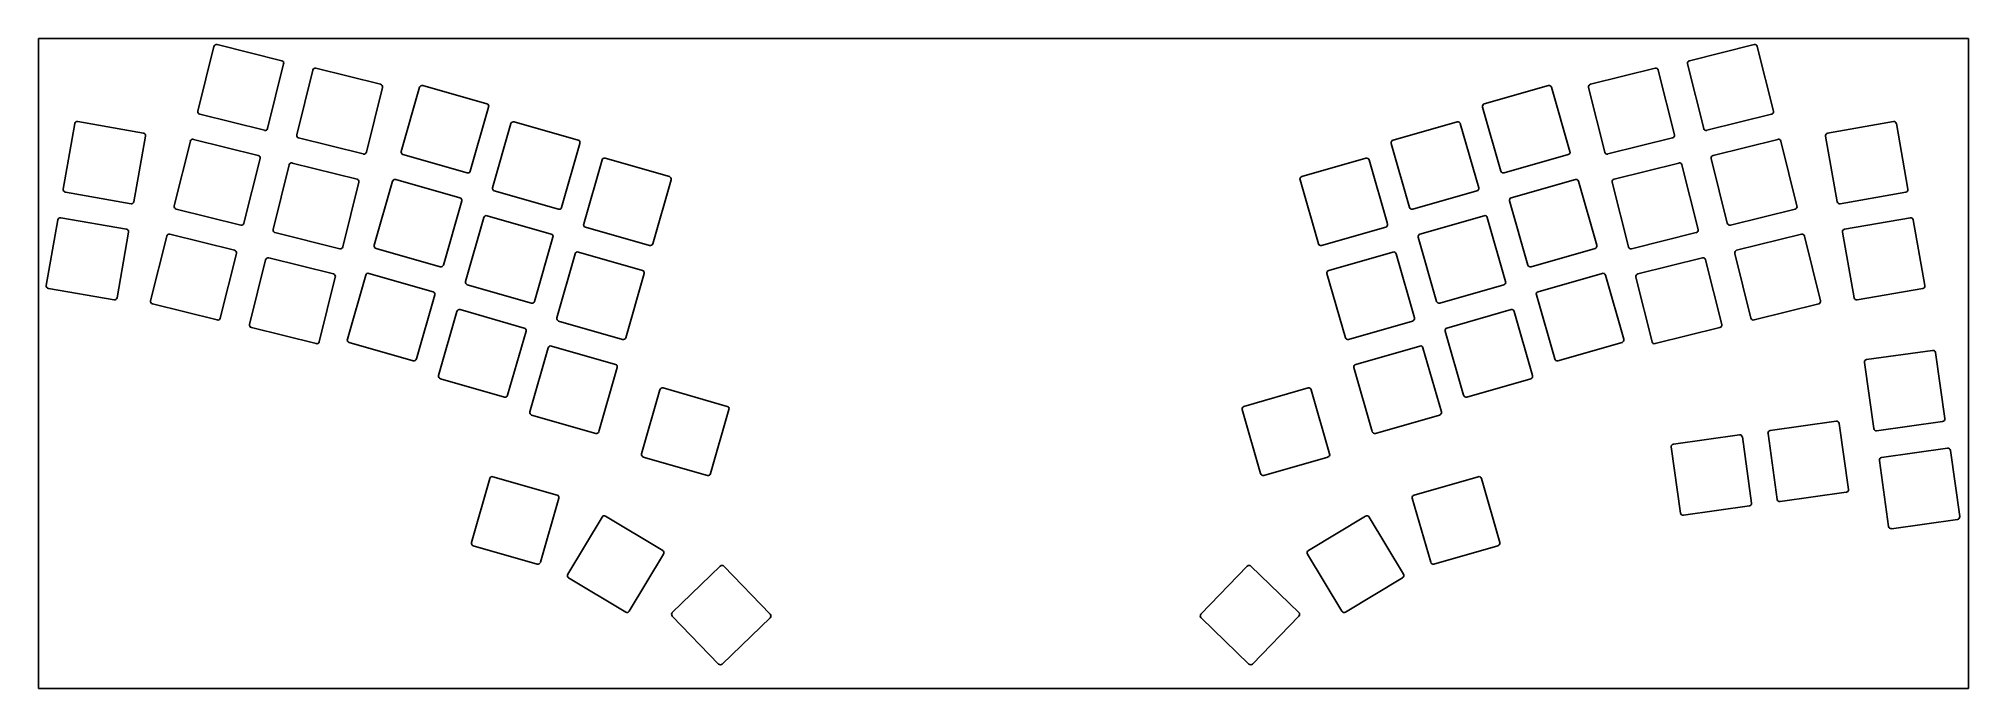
# Model space of a CAD drawing. Header units: millimetres. Extents: x 25 to 401, y -104 to 22.
import ezdxf

# ---------------------------------------------------------------- set-up
doc = ezdxf.new("R2010")
doc.units = ezdxf.units.MM

msp = doc.modelspace()

# ---------------------------------------------------------------- linework, layer by layer
for p, q in [((24.94, 22.49), (401.15, 22.49)), ((24.94, -104.19), (24.94, 22.49)), ((59.12, 20.97), (55.98, 8.36)), ((59.73, 21.33), (72.34, 18.19)), ((346.76, 18.19), (359.37, 21.33)), ((359.98, 20.97), (363.12, 8.36)), ((401.15, -104.19), (401.15, 22.49)), ((72.71, 17.58), (69.56, 4.97)), ((78.4, 16.36), (75.26, 3.75)), ((79.01, 16.73), (91.62, 13.58)), ((327.48, 13.58), (340.09, 16.73)), ((340.7, 16.36), (343.84, 3.75)), ((346.39, 17.58), (349.54, 4.97)), ((91.99, 12.97), (88.84, 0.36)), ((99.22, 13.01), (95.63, 0.51)), ((99.83, 13.35), (112.33, 9.77)), ((306.77, 9.77), (319.27, 13.35)), ((319.88, 13.01), (323.47, 0.51)), ((327.11, 12.97), (330.26, 0.36)), ((56.34, 7.75), (68.96, 4.61)), ((112.67, 9.15), (109.09, -3.35)), ((306.43, 9.15), (310.01, -3.35)), ((350.14, 4.61), (362.76, 7.75)), ((32, 5.93), (29.75, -6.87)), ((32.58, 6.34), (45.39, 4.08)), ((117, 5.93), (113.42, -6.57)), ((117.62, 6.27), (130.12, 2.69)), ((288.98, 2.69), (301.48, 6.27)), ((302.1, 5.93), (305.68, -6.57)), ((373.71, 4.08), (386.52, 6.34)), ((387.1, 5.93), (389.35, -6.87)), ((45.79, 3.5), (43.53, -9.3)), ((54.52, 2.49), (51.37, -10.13)), ((55.12, 2.85), (67.74, -0.29)), ((75.62, 3.14), (88.24, 0)), ((130.46, 2.07), (126.88, -10.43)), ((288.64, 2.07), (292.22, -10.43)), ((330.86, 0), (343.48, 3.14)), ((351.36, -0.29), (363.98, 2.85)), ((364.58, 2.49), (367.73, -10.13)), ((373.31, 3.5), (375.57, -9.3)), ((68.1, -0.9), (64.96, -13.51)), ((73.8, -2.12), (70.65, -14.74)), ((74.4, -1.76), (87.02, -4.9)), ((95.97, -0.1), (108.47, -3.69)), ((134.79, -1.15), (131.21, -13.65)), ((135.41, -0.81), (147.9, -4.39)), ((271.2, -4.39), (283.69, -0.81)), ((284.31, -1.15), (287.89, -13.65)), ((310.63, -3.69), (323.13, -0.1)), ((332.08, -4.9), (344.7, -1.76)), ((345.3, -2.12), (348.45, -14.74)), ((351, -0.9), (354.14, -13.51)), ((30.15, -7.45), (42.95, -9.7)), ((87.38, -5.51), (84.23, -18.12)), ((93.96, -5.3), (90.38, -17.8)), ((94.58, -4.96), (107.08, -8.54)), ((113.76, -7.19), (126.26, -10.77)), ((148.25, -5.01), (144.66, -17.51)), ((270.85, -5.01), (274.44, -17.51)), ((292.84, -10.77), (305.34, -7.19)), ((312.02, -8.54), (324.52, -4.96)), ((325.14, -5.3), (328.72, -17.8)), ((331.72, -5.51), (334.87, -18.12)), ((376.15, -9.7), (388.95, -7.45)), ((51.74, -10.73), (64.35, -13.88)), ((107.42, -9.16), (103.84, -21.66)), ((311.68, -9.16), (315.26, -21.66)), ((354.75, -13.88), (367.36, -10.73)), ((28.7, -12.83), (26.44, -25.63)), ((29.27, -12.42), (42.08, -14.68)), ((111.75, -12.38), (108.17, -24.88)), ((112.37, -12.04), (124.87, -15.62)), ((131.55, -14.27), (144.05, -17.85)), ((275.05, -17.85), (287.55, -14.27)), ((294.23, -15.62), (306.73, -12.04)), ((307.35, -12.38), (310.93, -24.88)), ((377.02, -14.68), (389.83, -12.42)), ((390.4, -12.83), (392.66, -25.63)), ((42.48, -15.26), (40.23, -28.06)), ((49.91, -16), (46.76, -28.61)), ((50.51, -15.63), (63.13, -18.78)), ((71.01, -15.34), (83.63, -18.49)), ((90.72, -18.42), (103.22, -22)), ((125.21, -16.24), (121.63, -28.74)), ((293.89, -16.24), (297.47, -28.74)), ((315.88, -22), (328.38, -18.42)), ((335.47, -18.49), (348.09, -15.34)), ((355.97, -18.78), (368.59, -15.63)), ((369.19, -16), (372.34, -28.61)), ((376.62, -15.26), (378.87, -28.06)), ((63.49, -19.39), (60.35, -32)), ((69.19, -20.61), (66.04, -33.22)), ((69.79, -20.24), (82.41, -23.39)), ((129.54, -19.47), (125.96, -31.96)), ((130.16, -19.12), (142.65, -22.71)), ((276.45, -22.71), (288.94, -19.12)), ((289.56, -19.47), (293.14, -31.96)), ((336.69, -23.39), (349.31, -20.24)), ((349.91, -20.61), (353.06, -33.22)), ((355.61, -19.39), (358.75, -32)), ((26.84, -26.21), (39.65, -28.46)), ((82.77, -23.99), (79.63, -36.61)), ((88.71, -23.61), (85.13, -36.11)), ((89.33, -23.27), (101.83, -26.85)), ((108.51, -25.5), (121.01, -29.08)), ((143, -23.33), (139.41, -35.82)), ((276.1, -23.33), (279.69, -35.82)), ((298.09, -29.08), (310.59, -25.5)), ((317.27, -26.85), (329.77, -23.27)), ((330.39, -23.61), (333.97, -36.11)), ((336.33, -23.99), (339.47, -36.61)), ((379.45, -28.46), (392.26, -26.21)), ((47.13, -29.22), (59.74, -32.36)), ((102.17, -27.47), (98.59, -39.97)), ((316.93, -27.47), (320.51, -39.97)), ((359.36, -32.36), (371.97, -29.22)), ((66.41, -33.83), (79.02, -36.97)), ((106.5, -30.7), (102.92, -43.19)), ((107.12, -30.35), (119.62, -33.94)), ((126.3, -32.58), (138.79, -36.16)), ((280.31, -36.16), (292.8, -32.58)), ((299.48, -33.94), (311.98, -30.35)), ((312.6, -30.7), (316.18, -43.19)), ((340.08, -36.97), (352.69, -33.83)), ((85.47, -36.73), (97.97, -40.31)), ((119.96, -34.56), (116.37, -47.05)), ((124.91, -37.44), (137.4, -41.02)), ((281.7, -41.02), (294.19, -37.44)), ((299.14, -34.56), (302.73, -47.05)), ((321.13, -40.31), (333.63, -36.73)), ((124.29, -37.78), (120.7, -50.27)), ((294.81, -37.78), (298.4, -50.27)), ((380.88, -40.66), (382.69, -53.54)), ((381.31, -40.1), (394.18, -38.29)), ((394.75, -38.71), (396.56, -51.59)), ((103.26, -43.81), (115.76, -47.39)), ((137.75, -41.64), (134.16, -54.13)), ((281.35, -41.64), (284.94, -54.13)), ((303.34, -47.39), (315.84, -43.81)), ((146.07, -45.96), (142.48, -58.46)), ((146.68, -45.62), (159.18, -49.2)), ((259.92, -49.2), (272.42, -45.62)), ((273.03, -45.96), (276.62, -58.46)), ((121.05, -50.89), (133.54, -54.48)), ((159.52, -49.82), (155.94, -62.32)), ((259.58, -49.82), (263.16, -62.32)), ((285.56, -54.48), (298.05, -50.89)), ((362.51, -53.91), (375.38, -52.1)), ((375.94, -52.52), (377.75, -65.4)), ((383.26, -53.96), (396.13, -52.15)), ((343.64, -56.56), (356.51, -54.75)), ((357.08, -55.17), (358.89, -68.05)), ((362.08, -54.47), (363.89, -67.34)), ((142.82, -59.08), (155.32, -62.66)), ((263.78, -62.66), (276.28, -59.08)), ((343.22, -57.12), (345.02, -70)), ((383.79, -59.75), (385.6, -72.62)), ((384.21, -59.18), (397.09, -57.37)), ((397.65, -57.8), (399.46, -70.67)), ((112.9, -63.26), (109.32, -75.76)), ((113.52, -62.92), (126.01, -66.5)), ((293.09, -66.5), (305.58, -62.92)), ((306.2, -63.26), (309.78, -75.76)), ((126.36, -67.12), (122.77, -79.61)), ((292.74, -67.12), (296.33, -79.61)), ((364.45, -67.77), (377.33, -65.96)), ((134.79, -70.78), (128.09, -81.93)), ((135.47, -70.61), (146.61, -77.31)), ((272.49, -77.31), (283.63, -70.61)), ((284.31, -70.78), (291.01, -81.93)), ((345.59, -70.42), (358.46, -68.61)), ((386.16, -73.05), (399.03, -71.24)), ((109.66, -76.37), (122.16, -79.96)), ((146.79, -77.99), (140.09, -89.14)), ((272.31, -77.99), (279.01, -89.14)), ((296.94, -79.96), (309.44, -76.37)), ((128.26, -82.61), (139.4, -89.31)), ((157.83, -80.35), (148.48, -89.38)), ((167.57, -89.72), (158.54, -80.37)), ((260.56, -80.37), (251.53, -89.72)), ((261.27, -80.35), (270.62, -89.38)), ((279.7, -89.31), (290.84, -82.61)), ((157.5, -99.44), (148.47, -90.09)), ((270.63, -90.09), (261.6, -99.44)), ((167.55, -90.42), (158.2, -99.45)), ((251.55, -90.42), (260.9, -99.45)), ((24.94, -104.19), (401.15, -104.19))]:
    msp.add_line(p, q)
for centre, start, end in [((59.61, 20.85), 76, 166), ((359.49, 20.85), 14, 104), ((72.22, 17.7), 346, 76), ((78.89, 16.24), 76, 166), ((340.21, 16.24), 14, 104), ((346.88, 17.7), 104, 194), ((91.5, 13.1), 346, 76), ((99.7, 12.87), 74, 164), ((319.4, 12.87), 16, 106), ((327.6, 13.1), 104, 194), ((56.46, 8.24), 166, 256), ((112.19, 9.29), 344, 74), ((306.91, 9.29), 106, 196), ((362.64, 8.24), 284, 14), ((32.5, 5.85), 80, 170), ((45.3, 3.59), 350, 80), ((69.08, 5.09), 256, 346), ((117.48, 5.79), 74, 164), ((301.62, 5.79), 16, 106), ((350.02, 5.09), 194, 284), ((373.8, 3.59), 100, 190), ((386.6, 5.85), 10, 100), ((55, 2.37), 76, 166), ((75.74, 3.63), 166, 256), ((88.36, 0.48), 256, 346), ((96.11, 0.38), 164, 254), ((129.98, 2.21), 344, 74), ((289.12, 2.21), 106, 196), ((322.99, 0.38), 286, 16), ((330.74, 0.48), 194, 284), ((343.36, 3.63), 284, 14), ((364.1, 2.37), 14, 104), ((67.62, -0.78), 346, 76), ((74.28, -2.24), 76, 166), ((108.61, -3.21), 254, 344), ((135.27, -1.29), 74, 164), ((283.83, -1.29), 16, 106), ((310.49, -3.21), 196, 286), ((344.82, -2.24), 14, 104), ((351.48, -0.78), 104, 194), ((30.24, -6.95), 170, 260), ((86.89, -5.39), 346, 76), ((94.45, -5.44), 74, 164), ((113.9, -6.71), 164, 254), ((147.77, -4.88), 344, 74), ((271.33, -4.88), 106, 196), ((305.2, -6.71), 286, 16), ((324.65, -5.44), 16, 106), ((332.21, -5.39), 104, 194), ((388.86, -6.95), 280, 10), ((43.04, -9.21), 260, 350), ((51.86, -10.25), 166, 256), ((106.94, -9.02), 344, 74), ((126.4, -10.29), 254, 344), ((292.7, -10.29), 196, 286), ((312.16, -9.02), 106, 196), ((367.24, -10.25), 284, 14), ((376.06, -9.21), 190, 280), ((29.19, -12.91), 80, 170), ((41.99, -15.17), 350, 80), ((64.47, -13.39), 256, 346), ((71.14, -14.86), 166, 256), ((112.23, -12.52), 74, 164), ((131.69, -13.79), 164, 254), ((287.41, -13.79), 286, 16), ((306.87, -12.52), 16, 106), ((347.96, -14.86), 284, 14), ((354.63, -13.39), 194, 284), ((377.11, -15.17), 100, 190), ((389.91, -12.91), 10, 100), ((50.39, -16.12), 76, 166), ((63.01, -19.26), 346, 76), ((83.75, -18), 256, 346), ((90.86, -17.94), 164, 254), ((124.73, -16.11), 344, 74), ((144.18, -17.37), 254, 344), ((274.92, -17.37), 196, 286), ((294.37, -16.11), 106, 196), ((328.24, -17.94), 286, 16), ((335.35, -18), 194, 284), ((356.09, -19.26), 104, 194), ((368.71, -16.12), 14, 104), ((69.67, -20.73), 76, 166), ((103.36, -21.52), 254, 344), ((130.02, -19.6), 74, 164), ((289.08, -19.6), 16, 106), ((315.74, -21.52), 196, 286), ((349.43, -20.73), 14, 104), ((26.93, -25.72), 170, 260), ((82.29, -23.87), 346, 76), ((89.19, -23.75), 74, 164), ((108.65, -25.02), 164, 254), ((142.52, -23.19), 344, 74), ((276.58, -23.19), 106, 196), ((310.45, -25.02), 286, 16), ((329.91, -23.75), 16, 106), ((336.81, -23.87), 104, 194), ((392.17, -25.72), 280, 10), ((39.73, -27.97), 260, 350), ((47.25, -28.73), 166, 256), ((101.69, -27.34), 344, 74), ((121.15, -28.6), 254, 344), ((297.95, -28.6), 196, 286), ((317.41, -27.34), 106, 196), ((371.85, -28.73), 284, 14), ((379.37, -27.97), 190, 280), ((59.86, -31.88), 256, 346), ((66.53, -33.34), 166, 256), ((106.98, -30.83), 74, 164), ((126.44, -32.1), 164, 254), ((292.66, -32.1), 286, 16), ((312.12, -30.83), 16, 106), ((352.57, -33.34), 284, 14), ((359.24, -31.88), 194, 284), ((79.14, -36.49), 256, 346), ((85.61, -36.25), 164, 254), ((119.48, -34.42), 344, 74), ((124.77, -37.92), 74, 164), ((138.93, -35.68), 254, 344), ((280.17, -35.68), 196, 286), ((294.33, -37.92), 16, 106), ((299.62, -34.42), 106, 196), ((333.49, -36.25), 286, 16), ((339.96, -36.49), 194, 284), ((98.11, -39.83), 254, 344), ((137.26, -41.5), 344, 74), ((281.84, -41.5), 106, 196), ((320.99, -39.83), 196, 286), ((381.38, -40.59), 98, 188), ((394.25, -38.78), 8, 98), ((103.4, -43.33), 164, 254), ((315.7, -43.33), 286, 16), ((115.89, -46.91), 254, 344), ((146.55, -46.1), 74, 164), ((272.55, -46.1), 16, 106), ((303.21, -46.91), 196, 286), ((121.18, -50.41), 164, 254), ((159.04, -49.68), 344, 74), ((260.06, -49.68), 106, 196), ((297.92, -50.41), 286, 16), ((375.45, -52.59), 8, 98), ((396.06, -51.66), 278, 8), ((133.68, -54), 254, 344), ((285.42, -54), 196, 286), ((356.58, -55.24), 8, 98), ((362.57, -54.4), 98, 188), ((383.19, -53.47), 188, 278), ((142.96, -58.59), 164, 254), ((276.14, -58.59), 286, 16), ((343.71, -57.05), 98, 188), ((384.28, -59.68), 98, 188), ((397.16, -57.87), 8, 98), ((113.38, -63.4), 74, 164), ((155.46, -62.18), 254, 344), ((263.64, -62.18), 196, 286), ((305.72, -63.4), 16, 106), ((125.88, -66.98), 344, 74), ((293.22, -66.98), 106, 196), ((364.38, -67.27), 188, 278), ((377.26, -65.47), 278, 8), ((135.21, -71.04), 59, 149), ((283.89, -71.04), 31, 121), ((345.52, -69.93), 188, 278), ((358.39, -68.12), 278, 8), ((398.96, -70.74), 278, 8), ((386.09, -72.55), 188, 278), ((109.8, -75.89), 164, 254), ((146.36, -77.74), 329, 59), ((272.74, -77.74), 121, 211), ((309.3, -75.89), 286, 16), ((122.29, -79.48), 254, 344), ((128.52, -82.18), 149, 239), ((158.18, -80.71), 44, 134), ((260.92, -80.71), 46, 136), ((290.58, -82.18), 301, 31), ((296.81, -79.48), 196, 286), ((139.66, -88.88), 239, 329), ((148.83, -89.74), 134, 224), ((167.21, -90.06), 314, 44), ((251.89, -90.06), 136, 226), ((270.27, -89.74), 316, 46), ((279.44, -88.88), 211, 301), ((157.86, -99.09), 224, 314), ((261.24, -99.09), 226, 316)]:
    msp.add_arc(centre, 0.5, start, end)

doc.saveas('drawing.dxf')
